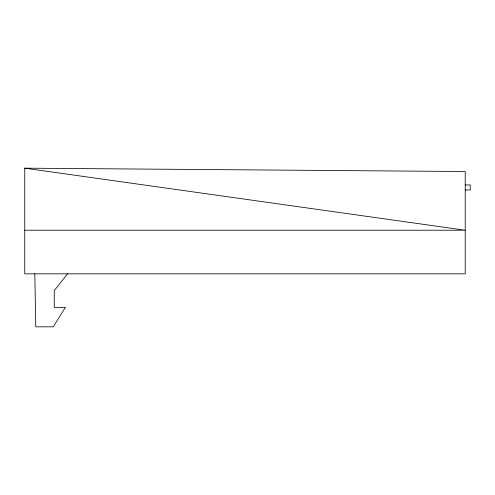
<?xml version="1.0" encoding="UTF-8"?>
<svg xmlns="http://www.w3.org/2000/svg" width="495" height="495" viewBox="0 0 495 495"><rect width="100%" height="100%" fill="white"/><g stroke="black" fill="none" stroke-linecap="round" stroke-linejoin="round"><path stroke-width="0.74" d="M67.555 273.834L54.252 290.602L54.252 307.376L65.371 307.376L53.262 326.83L35.776 326.83L34.811 273.834M465.22 184.938L470.25 184.938L470.25 189.975L465.22 189.975M24.75 230.225L465.22 230.225L24.75 168.17L24.75 273.834L465.22 273.834L465.22 171.524L24.75 168.17"/></g></svg>
